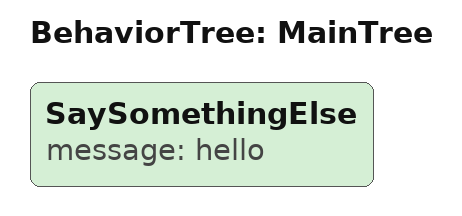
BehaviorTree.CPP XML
<root BTCPP_format="4">
  <BehaviorTree ID="MainTree">
    <SaySomethingElse     message="hello"/>
  </BehaviorTree>
</root>
